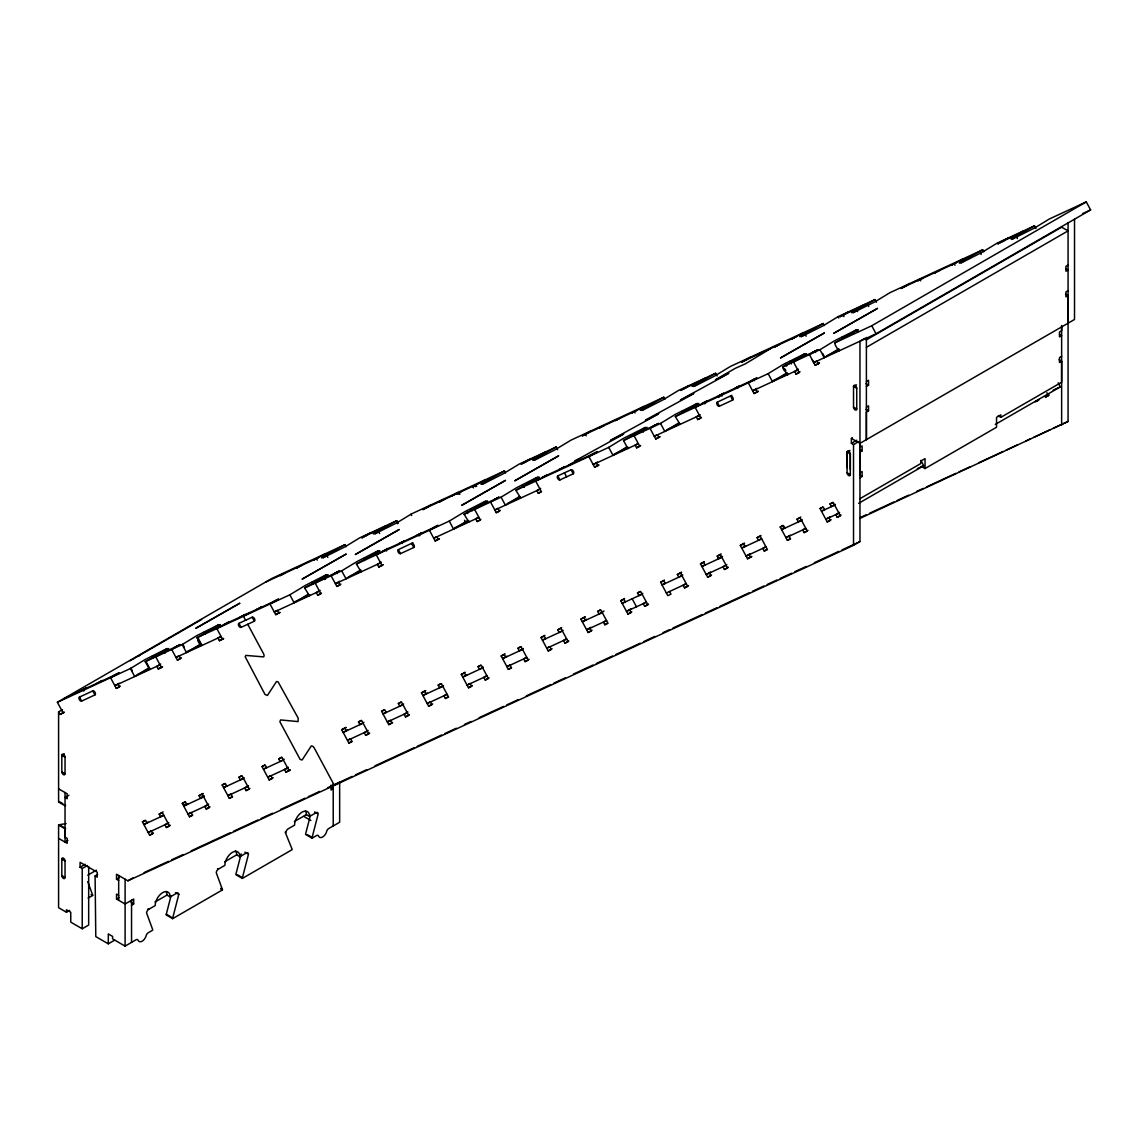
<?xml version="1.0" encoding="UTF-8"?>
<svg xmlns="http://www.w3.org/2000/svg" width="1148" height="1148" viewBox="0 0 1148 1148"><rect width="100%" height="100%" fill="white"/><g stroke="black" fill="none" stroke-linecap="round" stroke-linejoin="round"><path stroke-width="1.5" d="M69.684 910.393L66.469 912.244L58.591 907.709L58.591 825.01A3.028 1.751 -60 0 1 59.208 824.752L66.11 823.561M58.591 825.01L65.034 828.727L65.034 842.101L67.89 840.451M339.65 781.874L339.65 822.241L328.687 828.569A3.028 1.751 -60 0 0 326.663 831.382A6.07 3.501 -60 0 1 322.617 837.021A6.07 3.501 -60 0 1 318.584 836.06A3.028 1.751 -60 0 0 316.561 835.572L312.026 838.184L305.598 834.467A3.028 1.751 -60 0 1 305.684 833.706L310.434 815.295M847.095 467.595L847.095 452.111A2.282 1.306 60.1 0 1 848.688 451.178A2.282 1.306 60.1 0 1 850.309 453.962L850.309 469.446M118.675 880.459L116.522 879.21L116.522 874.259L127.887 880.817L853.524 545.314L853.524 444.577L858.761 441.564M853.524 545.314L859.967 541.598L859.967 442.626M1059.059 359.783L1061.642 361.276L1061.642 382.241L1000.841 417.341L998.272 415.849M1061.642 325.544L1061.642 330.71L1059.489 331.959L1059.489 336.909L1061.642 335.675L1059.489 334.427M1068.071 323.191L1068.071 295.61L1065.502 294.118M1074.514 219.139L1074.514 319.474L859.967 443.343L851.385 438.393L851.385 443.343L853.524 444.577M241.166 853.868L235.986 873.944A3.028 1.751 -60 0 0 235.9 874.704L242.343 878.421A3.028 1.751 -60 0 1 242.429 877.66L248.47 854.241A3.028 1.751 -60 0 0 246.332 852.993L239.889 856.709A10.619 6.127 -60 0 0 232.384 852.376A10.619 6.127 -60 0 0 224.864 865.377L218.436 869.093A3.028 1.751 -60 0 0 216.283 872.81L222.325 889.27A3.028 1.751 -60 0 1 222.425 889.915L172.645 918.658L166.216 914.942A3.028 1.751 -60 0 1 166.302 914.181L171.052 895.77M166.073 891.479A10.619 6.127 -60 0 1 166.977 895.096L170.191 896.947L176.634 893.23A3.028 1.751 -60 0 1 178.772 894.464L172.731 917.898A3.028 1.751 -60 0 0 172.645 918.658M312.026 838.184A3.028 1.751 -60 0 1 312.127 837.423L318.168 814.004A3.028 1.751 -60 0 0 316.016 812.755L309.587 816.472L306.358 814.621A10.619 6.127 -60 0 0 305.454 811.019M770.408 348.691L745.224 363.916L735.308 368.307L716.209 379.285C711.344 382.614 733.113 370.417 728.047 373.832L681.166 399.518C676.043 402.962 698.156 390.593 693.005 394.065L646.123 419.752C641.244 423.095 663.07 410.855 657.962 414.299L611.08 439.985C605.972 443.429 628.028 431.06 622.919 434.532L574.961 460.908L579.611 458.683M579.898 458.626L568.734 465.127M64.216 712.348L63.14 712.965L57.4 702.289L130.398 668.538L145.15 659.526L167.163 648.505L163.403 650.973L164.48 652.968M149.828 669.514L145.193 661.693L182.188 644.588L196.939 635.576L218.952 624.569L215.193 627.023L216.269 629.032M201.244 643.583L186.493 652.595L182.188 644.588M505.464 472.947L504.388 470.953L411.544 513.874L396.778 522.885L374.779 533.892L378.539 531.438L379.615 533.447M717.055 375.956L715.62 373.287L692.101 386.417L697.41 384.006L693.65 386.46L695.487 385.757L714.573 376.027L730.415 366.442L823.26 323.506L824.336 325.515M520.675 498.031L515.868 490.311L608.713 447.376L623.464 438.364L645.477 427.357L641.718 429.811L642.435 431.146M327.811 557.383L326.735 555.388L322.975 557.842L344.988 546.835L359.74 537.824L396.734 520.718L398.169 523.388M806.14 336.235L805.064 334.226L801.29 336.694L823.303 325.688L838.069 316.661L875.049 299.571L876.484 302.24M694.224 407.21L693.507 405.875L697.281 403.407L675.268 414.414L660.502 423.425L623.522 440.531L627.827 448.538L628.501 448.165M857.57 311.625L856.853 310.29L853.093 312.744L875.106 301.737L889.858 292.726L982.702 249.79L983.779 251.799M801.878 357.43L801.16 356.095L804.92 353.641L782.907 364.648L768.155 373.66L675.311 416.595L680.118 424.315M853.667 333.48L852.95 332.145L856.709 329.691L834.696 340.698L819.945 349.709L782.95 366.815L787.255 374.822L787.944 374.435M1017.372 238.569L1016.296 236.56L1012.522 239.028L1034.535 228.022L1049.301 219.01L1086.295 201.89L1090.6 209.912L876.053 333.767L813.731 362.596L812.296 359.912M839.016 349.164C841.484 354.904 832.53 342.879 835.428 342.491L858.259 329.734L852.95 332.145M201.618 645.563L196.997 637.743L289.841 594.808L305.669 585.236L324.769 575.492L326.606 574.789L322.846 577.257L328.141 574.832L304.636 587.977L309.443 595.697M304.636 587.977L341.63 570.872L357.473 561.286L376.558 551.557L378.395 550.839L374.635 553.307L379.945 550.896L356.425 564.027L361.06 571.847M608.713 447.376L613.018 455.383L627.239 446.658M1035.927 228.509L1034.492 225.84L997.497 242.946L981.669 252.531L962.569 262.261L960.733 262.964L964.492 260.51L959.197 262.921L982.702 249.79M356.425 564.027L449.27 521.092L465.112 511.506L484.212 501.776L486.034 501.073L482.275 503.527L487.584 501.116L464.079 514.247L468.886 521.981M464.079 514.247L501.073 497.156L516.901 487.57L536.001 477.826L537.838 477.123L534.078 479.591L539.373 477.181L515.868 490.311M57.4 702.289L271.947 578.42L344.945 544.669L346.022 546.663M130.111 660.789L201.632 619.504M80.575 690.823L85.913 688.111L83.761 689.345L84.478 690.68M282.25 574.387L280.112 575.636L285.436 572.909M97.049 683.204L102.387 680.491L100.235 681.74M298.724 566.768L296.586 568.016L301.91 565.304M113.796 675.469L119.134 672.757L110.552 677.707L116.292 688.384L119.478 686.92L118.043 684.251M315.47 559.033L313.318 560.267L325.099 553.838M65.651 805.265A3.028 1.751 -60 0 1 65.034 805.724L58.591 802.007L58.591 711.918L62.466 709.679M165.341 651.634L167.493 650.399L155.726 656.828L161.466 667.505L162.542 666.888M370.273 532.959L361.692 537.91L367.016 535.198M174.912 647.214L180.25 644.502L171.669 649.452L177.409 660.129L180.595 658.651L179.16 655.982M375.152 533.346L374.435 532.012L376.587 530.778L377.305 532.112M386.216 525.583L374.435 532.012M58.591 711.918L59.954 714.443L63.972 712.119M119.148 683.247L114.857 685.715L160.031 664.836M431.39 504.704L422.808 509.655L428.132 506.942M226.472 623.378L228.61 622.13L216.843 628.559L222.583 639.249L223.659 638.618M116.292 688.384L120.31 686.074M240.018 617.107L245.356 614.395L243.204 615.629M441.693 500.671L439.541 501.906L444.879 499.193M160.706 664.075L156.846 666.314L158.28 668.983L161.466 667.505M249.848 612.558L243.419 616.275L245.572 620.279L246.633 619.662M451.523 496.123L457.966 492.406L458.884 494.386M256.492 609.488L261.83 606.775L259.678 608.01M458.167 493.052L456.014 494.3L461.353 491.588M178.83 655.809L175.974 657.46L221.148 636.58M273.238 601.753L278.562 599.041L269.981 603.991L275.735 614.668L279.983 612.573M473.478 487.886L472.761 486.551L474.913 485.317L475.631 486.652M472.761 486.551L484.528 480.122M158.28 668.983L162.298 666.658M177.409 660.129L181.427 657.804M220.531 636.566L217.962 638.044L219.397 640.713L222.583 639.249M325.501 579.252L324.784 577.918L326.936 576.683L315.155 583.112L320.909 593.789L317.709 595.252L316.274 592.583L320.134 590.359M529.702 459.243L521.12 464.194L526.458 461.482M334.355 573.498L339.693 570.786L331.098 575.736L336.852 586.413L340.038 584.935L338.603 582.266M545.644 451.867L533.877 458.296L536.03 457.062L536.747 458.396M219.397 640.713L223.415 638.403M277.156 610.349L274.286 611.999L319.474 591.12M590.833 430.974L582.237 435.939L587.575 433.226M275.735 614.668L279.753 612.343M399.461 543.391L404.785 540.679L402.647 541.913M601.136 426.956L598.983 428.19L604.322 425.478M415.935 535.772L421.273 533.059L419.12 534.294L419.838 535.628M617.61 419.336L615.457 420.57L620.795 417.858M339.708 581.261L335.417 583.744L380.591 562.85M432.667 528.037L438.005 525.325L429.424 530.276L435.164 540.952L439.426 538.857M643.971 406.406L632.204 412.835L634.342 411.601L635.059 412.936M317.709 595.252L321.469 593.086M336.852 586.413L340.87 584.088M412.936 542.746L398.356 549.634A2.282 1.32 60 0 0 398.241 552.188A2.282 1.32 60 0 0 400.509 553.637L413.797 547.496A2.282 1.32 60 0 0 413.926 544.941A2.282 1.32 60 0 0 411.644 543.492L413.797 547.496M381.265 562.104L377.391 564.328L378.826 566.997L383.088 564.902M689.144 385.513L680.563 390.478L685.901 387.766M484.226 504.202L486.365 502.953L474.598 509.382L480.338 520.073L477.152 521.536L475.717 518.867L478.286 517.389M493.798 499.767L499.122 497.055L490.54 502.02L496.28 512.697L499.48 511.219L498.045 508.55M696.19 384.68L695.458 383.332L693.32 384.58L705.087 378.151M378.826 566.997L382.858 564.673M436.599 536.633L433.729 538.283L478.903 517.404M750.261 357.258L741.68 362.223L747.018 359.496M545.343 475.932L547.496 474.698L535.714 481.127L541.454 491.803L538.269 493.281L536.834 490.612L540.694 488.388M64.388 753.849L61.82 755.341L61.82 771.858A2.282 1.32 60 0 0 63.427 774.642A2.282 1.32 60 0 0 65.034 773.709L65.034 757.192A2.282 1.32 60 0 0 63.427 754.408A2.282 1.32 60 0 0 61.82 755.341L65.034 757.192M435.164 540.952L439.196 538.627M558.889 469.676L564.228 466.963L562.09 468.197M760.564 353.24L758.426 354.474L763.764 351.762M575.378 462.056L580.701 459.344L578.563 460.578M777.053 345.62L774.9 346.854L780.238 344.142M497.715 508.377L494.845 510.028L540.019 489.134M592.11 454.321L597.448 451.594L588.867 456.56L594.607 467.236L598.869 465.141M793.785 337.885L791.646 339.119L803.413 332.69M477.152 521.536L480.912 519.37M496.28 512.697L500.313 510.372M643.669 430.486L645.807 429.237L634.04 435.666L639.78 446.342L636.595 447.82L635.16 445.151L637.728 443.673M848.587 311.797L840.006 316.762L845.344 314.05M653.226 426.051L658.565 423.339L649.983 428.304L655.723 438.981L659.985 436.886M853.481 312.199L852.763 310.864L854.901 309.616L855.619 310.95M852.763 310.864L864.53 304.435M538.269 493.281L540.952 491.731M597.462 462.084L593.172 464.567L638.345 443.673M705.503 403.551L704.786 402.216L706.924 400.982L695.157 407.411L700.897 418.087L697.711 419.565L696.276 416.896L700.136 414.672M909.704 283.542L901.123 288.492L906.461 285.78M594.607 467.236L598.625 464.911M722.236 395.816L721.518 394.481L723.671 393.247L718.332 395.96L719.05 397.294M923.193 278.046L917.869 280.758L920.007 279.524L920.725 280.858M734.806 388.34L740.144 385.628L738.006 386.862M936.481 271.904L934.343 273.138L939.681 270.426M657.158 434.661L654.288 436.312L699.462 415.418M751.553 380.591L756.891 377.879L748.309 382.844L754.049 393.52L758.311 391.425M953.227 264.155L951.075 265.403L962.856 258.974M636.595 447.82L640.613 445.496M655.723 438.981L659.741 436.656M731.821 395.314L717.242 402.202A2.282 1.32 60 0 0 717.127 404.756A2.282 1.32 60 0 0 719.394 406.205L732.682 400.064A2.282 1.306 60.1 0 0 732.797 397.509A2.282 1.306 60.1 0 0 730.53 396.06L732.682 400.064M1008.03 238.081L999.449 243.032L1004.773 240.319M803.098 356.755L805.25 355.521L793.483 361.95L799.223 372.626L796.038 374.104L794.603 371.435L798.463 369.211M812.669 352.336L818.007 349.623L809.426 354.574L815.166 365.265L819.428 363.17M1023.973 230.705L1012.206 237.148L1014.344 235.9L1015.062 237.234M697.711 419.565L701.471 417.398M756.905 388.368L752.614 390.851L797.788 369.957M754.049 393.52L758.067 391.195M834.754 342.865L871.748 325.759L1086.295 201.89M813.731 362.596L815.869 361.347M796.038 374.104L800.056 371.78M68.894 795.277L65.034 797.501L67.172 798.75L67.172 793.785L58.591 788.834M815.166 365.265L819.184 362.94M865.104 338.244L859.967 341.214L859.967 447.146L862.105 445.912L862.105 450.863L859.967 452.111L859.967 472.746L862.105 471.512L862.105 476.463L859.967 477.712M866.166 340.009L1061.642 227.161L1068.071 230.877L866.396 347.313M856.379 384.795L853.524 386.446L853.524 407.095L856.738 408.946L856.738 388.311A2.282 1.306 60.1 0 0 855.131 385.513A2.282 1.306 60.1 0 0 853.524 386.446L856.738 388.311M866.396 381.495L868.548 380.261L868.548 385.211L866.396 386.446M1068.071 265.059L1065.932 266.293L1065.932 271.244L1068.071 270.01L1065.932 268.776M151.364 831.08L152.799 833.749L149.613 835.213L142.438 821.868L145.007 820.39M163.188 815.31L160.62 816.802L159.185 814.133L163.045 811.894M866.396 407.095L868.548 405.847L868.548 410.812L866.396 412.046L866.396 439.627L866.396 337.498M1068.071 290.659L1065.932 291.893L1065.932 296.844L1068.071 295.61M148.164 822.068L143.873 824.537L163.805 815.324M191.228 812.64L192.663 815.31L189.477 816.788L182.302 803.442L184.871 801.95M204.344 796.138L200.469 798.362L199.034 795.693L202.794 793.526M199.034 795.693L203.296 793.598M188.028 803.629L183.737 806.111L203.67 796.899M114.743 940.112L108.299 943.828L95.786 936.61L95.097 875.924L97.25 877.172L97.25 872.207L80.087 862.306L80.087 867.257L85.239 864.286M231.092 794.215L232.527 796.884L229.342 798.362L222.152 785.017L224.735 783.524M244.194 777.713L240.334 779.937L238.899 777.268L241.467 775.79M80.087 867.257L82.225 868.491L87.377 865.52M226.457 786.021L223.587 787.686L243.519 778.459M270.942 775.79L272.392 778.459L269.192 779.937L262.017 766.577L264.7 765.027M151.048 830.894L148.178 832.544L168.11 823.331M284.216 759.187L280.198 761.511L278.763 758.842L281.447 757.293M168.785 822.585L164.925 824.809L166.36 827.478L169.545 826L162.37 812.655L159.185 814.133M266.307 767.596L263.452 769.246L283.384 760.033M149.613 835.213L153.473 832.989M190.898 812.468L188.042 814.119L207.975 804.906M166.36 827.478L170.22 825.254M208.649 804.145L204.789 806.384L206.224 809.053L209.41 807.575L202.235 794.229M96.418 870.184L88.669 874.647A3.028 1.751 -60 0 0 87.879 875.278M189.477 816.788L192.046 815.295M350.671 738.925L352.106 741.594L348.92 743.072L341.731 729.726L345.763 727.401M230.762 794.043L227.907 795.693L247.825 786.48M341.731 729.726L345.993 727.631M206.224 809.053L209.969 806.886M363.93 722.322L359.912 724.646L358.477 721.977L361.161 720.427M248.499 785.72L244.639 787.944L246.074 790.613L249.26 789.15L242.084 775.79L238.899 777.268M851.385 438.393L852.447 437.761M347.471 729.913L343.18 732.395L363.098 723.183M95.097 875.924L97.68 874.446M229.342 798.362L231.91 796.87M390.535 720.499L391.97 723.168L388.77 724.646L381.595 711.286L384.178 709.808M270.627 775.603L267.757 777.253L287.689 768.041M246.074 790.613L249.934 788.389M403.637 703.997L399.777 706.221L398.342 703.552L400.91 702.059M288.363 767.295L284.503 769.519L285.938 772.188L290.2 770.093M851.385 443.343L856.738 440.244M385.9 712.305L383.03 713.956L402.962 704.743M269.192 779.937L273.224 777.612M430.385 702.074L431.82 704.743L428.635 706.207L421.459 692.861L425.478 690.536M421.459 692.861L425.721 690.766M285.938 772.188L289.956 769.863M443.501 685.557L439.641 687.796L438.192 685.126L440.775 683.634M427.185 693.062L422.894 695.53L442.827 686.317M470.25 683.634L471.685 686.303L468.499 687.781L461.324 674.436L465.184 672.197M350.341 738.752L347.485 740.403L367.403 731.19M847.095 452.111L850.309 453.962L850.309 474.612A2.282 1.32 59.9 0 1 848.688 475.53A2.282 1.32 59.9 0 1 847.08 472.746L847.095 452.111L849.95 450.446M483.351 667.131L479.491 669.356L478.056 666.687L480.639 665.209M368.077 730.429L364.217 732.654L365.652 735.337L368.852 733.859L361.663 720.514L358.477 721.977M467.049 674.622L462.759 677.105L482.677 667.892M348.92 743.072L351.604 741.522M510.114 665.209L511.549 667.878L508.349 669.356L501.174 656.01L505.034 653.772M390.205 720.313L387.335 721.977L407.267 712.75M116.522 879.21L119.105 877.732M365.652 735.337L369.685 733.012M523.373 648.606L519.355 650.93L517.92 648.261L520.604 646.711M407.942 712.004L404.082 714.228L405.517 716.897L408.702 715.434L401.527 702.074L398.342 703.552M506.899 656.197L502.609 658.679L522.541 649.452M88.138 898.08L92.658 895.469A3.028 1.751 -60 0 0 92.572 894.823L87.736 881.664M388.77 724.646L392.63 722.408M549.964 646.783L551.399 649.452L548.213 650.93L541.038 637.571L544.898 635.346M430.055 701.887L427.2 703.537L447.132 694.325M405.517 716.897L409.377 714.673M563.08 630.281L559.22 632.505L557.784 629.836L561.645 627.597M446.515 694.31L443.946 695.803L445.381 698.472L448.567 696.994L441.392 683.648L438.192 685.126M545.329 638.589L542.473 640.24L562.405 631.027M428.635 706.207L432.653 703.896M589.828 628.343L591.263 631.013L588.077 632.491L580.902 619.145L584.92 616.82M127.887 880.817L133.039 877.847M469.919 683.462L467.064 685.112L486.996 675.899M580.902 619.145L585.164 617.05M445.381 698.472L447.95 696.98M602.93 611.841L599.069 614.08L597.634 611.41L600.217 609.918M486.379 675.885L483.796 677.377L485.231 680.047L488.431 678.568L481.242 665.223L478.056 666.687M586.628 619.332L582.337 621.814L602.269 612.601M468.499 687.781L472.359 685.557M629.692 609.918L631.127 612.587L627.942 614.065L620.752 600.72L624.612 598.481M509.784 665.036L506.914 666.687L526.846 657.474M485.231 680.047L489.105 677.808M526.229 657.46L523.66 658.938L525.095 661.607L528.281 660.143L521.106 646.783L517.92 648.261M642.794 593.416L638.934 595.64L637.499 592.971L640.067 591.493M625.057 601.739L622.187 603.389L642.119 594.176M508.349 669.356L510.932 667.863M669.542 591.493L670.977 594.162L667.792 595.64L660.617 582.28L664.477 580.056M549.634 646.597L546.778 648.247L566.71 639.034M525.095 661.607L529.113 659.296M682.816 574.89L678.798 577.214L677.363 574.545L681.381 572.221M566.093 639.02L563.524 640.512L564.96 643.181L568.145 641.703L560.97 628.358L557.784 629.836M677.363 574.545L681.625 572.45M118.675 895.311L116.522 894.077L116.522 899.028L119.105 897.549M664.907 583.299L662.052 584.949L681.984 575.736M548.213 650.93L552.073 648.692M709.407 573.067L710.842 575.736L707.656 577.2L700.481 563.855L704.341 561.63M590.933 627.353L586.642 629.822L606.575 620.609M1061.642 356.311L1059.489 357.559L1059.489 362.51L1061.642 361.276M564.96 643.181L568.82 640.957M722.508 556.55L718.648 558.789L717.213 556.12L721.073 553.881M605.957 620.594L603.374 622.087L604.809 624.756L608.01 623.278L600.82 609.932L597.634 611.41M704.772 564.873L701.916 566.524L721.848 557.311M588.077 632.491L592.095 630.166M751.782 556.68L747.52 558.775L740.331 545.429L744.091 543.262M630.797 608.914L626.492 611.396L646.424 602.183M740.331 545.429L744.593 543.334M604.809 624.756L607.392 623.264M761.081 538.871L758.512 540.349L757.077 537.68L760.937 535.456M645.822 602.169L643.239 603.647L644.674 606.331L647.859 604.853L640.684 591.507L637.499 592.971M66.469 912.244L66.469 909.776L70.76 912.244L70.76 922.16L82.225 928.775L88.669 925.058L88.669 866.553M746.057 545.616L741.766 548.098L761.698 538.886M627.942 614.065L631.802 611.841M789.121 536.202L790.57 538.871L787.37 540.349L780.195 527.004L782.764 525.511M339.564 782.348L334.341 785.375L314.222 747.965A3.028 1.751 60 0 0 311.208 746.057L302.111 759.99L300.116 759.402L279.882 721.762L280.571 719.94L298.049 721.59L298.207 718.174L278.06 681.797L276.51 681.539L267.412 695.473L265.016 694.468L245.17 656.728L245.873 655.422L263.624 656.886A3.028 1.751 60 0 0 263.509 653.657L247.724 624.282M644.674 606.331L648.534 604.092M802.237 519.7L798.377 521.924L796.942 519.255L800.802 517.031M685.672 583.744L683.103 585.222L684.538 587.891L687.724 586.427L680.549 573.067M784.486 528.008L781.63 529.673L801.562 520.446M131.546 905.227L133.685 903.993L133.685 899.028L125.103 903.993L116.522 899.028M710.512 572.063L706.221 574.531L726.153 565.318M828.985 517.777L830.42 520.446L827.234 521.924L820.059 508.564L822.628 507.086M684.538 587.891L688.556 585.566M835.314 504.403L831.453 506.627L830.018 503.958L832.601 502.48M726.827 564.572L722.953 566.796L724.402 569.465L727.588 567.987L720.413 554.642L717.213 556.12M824.35 509.583L821.494 511.233L834.639 505.149M707.656 577.2L711.516 574.976M750.376 553.623L746.085 556.106L766.003 546.893M724.402 569.465L728.263 567.241M765.4 546.879L762.817 548.371L764.252 551.04L767.438 549.562L760.263 536.216L757.077 537.68M747.52 558.775L751.538 556.45M154.966 902.027L166.977 895.096M224.649 861.789L236.675 854.858L239.889 856.709M294.347 821.552L306.358 814.621M790.226 535.198L785.935 537.68L805.867 528.467M764.252 551.04L766.835 549.548M805.25 528.453L802.682 529.931L804.117 532.6L807.302 531.137L800.127 517.777L796.942 519.255M787.37 540.349L789.953 538.857M108.299 943.828L108.299 933.927L112.59 936.395L112.59 938.877L125.103 946.11L136.067 939.782A3.028 1.751 -60 0 1 137.789 939.782L138.693 941.216A6.07 3.501 -60 0 0 145.581 937.242L146.485 934.759A3.028 1.751 -60 0 1 148.207 932.764L152.727 930.153A3.028 1.751 -60 0 0 152.641 929.493L146.6 913.047A3.028 1.751 -60 0 1 148.738 909.331L155.181 905.614A10.619 6.127 -60 0 1 162.686 892.613A10.619 6.127 -60 0 1 170.191 896.947M859.967 498.677L920.753 463.577L920.753 461.109L925.044 458.626L925.044 468.542L921.184 466.303M830.09 516.772L825.799 519.24L838.958 513.17M804.117 532.6L807.977 530.376M839.619 512.41L835.758 514.634L837.193 517.303L840.393 515.839L833.204 502.48L830.018 503.958M858.675 503.312L923.753 465.729L920.883 460.391M995.273 424.444L1060.35 386.876L1058.198 382.872M827.234 521.924L831.095 519.685M1039.213 399.533L1035.338 401.771L1038.538 400.293M837.193 517.303L841.068 515.079M1049.172 394.926L1045.311 397.165L1048.497 395.687L1046.904 392.716M925.044 468.542L996.55 427.243L996.55 417.341L1000.841 414.859L1000.841 417.341M242.343 878.421L292.109 849.678A3.028 1.751 -60 0 0 292.023 849.032L285.178 832.113M859.823 518.48L1068.071 421.459L1068.071 222.856M344.945 544.669L321.426 557.799L326.735 555.388M145.193 661.693L168.713 648.563L163.403 650.973M396.734 520.718L373.244 533.806L378.539 531.438M196.997 637.743L220.502 624.612L215.193 627.023M504.388 470.953L480.869 484.083L486.178 481.672L482.418 484.126L484.255 483.423L503.341 473.694L519.183 464.108L556.177 447.002L557.612 449.672M556.177 447.002L532.686 460.09L537.967 457.722L534.207 460.176L536.044 459.473L555.144 449.743L570.972 440.158L663.817 397.222L664.893 399.231M663.817 397.222L640.311 410.367L645.621 407.942L641.861 410.41L643.684 409.707L662.783 399.978L678.626 390.392L715.62 373.287M823.26 323.506L799.769 336.594L805.064 334.226M623.522 440.531L647.027 427.4L641.718 429.811M875.049 299.571L851.572 312.658L856.853 310.29M675.311 416.595L698.816 403.45L693.507 405.875M782.95 366.815L806.47 353.684L801.16 356.095M1034.492 225.84L1011.001 238.942L1016.296 236.56M308.367 594.104L294.146 602.829L289.841 594.808M467.81 520.388L453.575 529.113L449.27 521.092M519.599 496.438L505.378 505.163L501.073 497.156M679.042 422.722L664.821 431.447L660.502 423.425M838.471 349.006L824.25 357.717L819.945 349.709M149.455 667.533L134.703 676.545L130.398 668.538M360.687 569.867L346.079 578.793L341.63 570.872M787.212 372.655L772.46 381.667L768.155 373.66M265.504 582.136L318.656 557.555M363.83 536.676L379.773 529.3M424.947 508.421L478.099 483.839M523.273 462.96L539.216 455.584M584.389 434.69L637.542 410.123M682.716 389.229L698.658 381.868M743.832 360.974L796.97 336.407M842.144 315.513L858.087 308.152M903.275 287.258L956.413 262.691M1001.587 241.798L1017.53 234.422M1082.564 213.628L1090.6 209.912M137.99 656.312L139.582 655.565M63.843 698.572L116.981 673.991M162.155 653.112L178.098 645.736M223.272 624.842L276.424 600.275M321.598 579.396L337.541 572.02M382.714 551.126L435.867 526.559M481.041 505.665L496.984 498.304M542.157 477.41L595.295 452.843M640.469 431.949L656.426 424.588M701.6 403.694L754.738 379.127M799.912 358.233L815.855 350.858M79.485 697.08L92.773 690.924A2.282 1.32 60 0 1 95.04 692.373A2.282 1.32 60 0 1 94.925 694.927L81.637 701.084A2.282 1.32 60 0 1 79.37 699.634A2.282 1.32 60 0 1 79.485 697.08L81.637 701.084M238.928 623.35L252.216 617.208A2.282 1.32 60 0 1 254.483 618.657A2.282 1.32 60 0 1 254.368 621.212L241.08 627.353A2.282 1.32 60 0 1 238.798 625.904A2.282 1.32 60 0 1 238.928 623.35L241.08 627.353M557.799 475.918L571.087 469.776A2.282 1.32 60 0 1 573.354 471.225A2.282 1.32 60 0 1 573.239 473.78L559.951 479.921A2.282 1.32 60 0 1 557.684 478.472A2.282 1.32 60 0 1 557.799 475.918L559.951 479.921M137.416 674.55L150.345 668.567M187.21 651.519L201.761 644.803M295.237 601.581L309.788 594.851M348.274 577.057L361.204 571.073M454.68 527.865L469.216 521.135M507.703 503.341L520.647 497.357M614.108 454.149L628.659 447.419M667.146 429.625L680.075 423.641M773.551 380.419L788.102 373.703M826.546 355.923L839.303 350.025M59.954 714.443L63.14 712.965M1053.132 390.205L1060.35 386.876M142.438 821.868L145.624 820.39L147.059 823.059M182.302 803.442L185.488 801.964L186.923 804.633M222.152 785.017L225.352 783.539L226.787 786.208M262.017 766.577L265.202 765.099L266.637 767.782M278.763 758.842L281.949 757.364L289.124 770.71M381.595 711.286L384.781 709.823L386.216 712.492M461.324 674.436L464.51 672.958L465.945 675.627M501.174 656.01L504.359 654.532L505.794 657.201M541.038 637.571L544.224 636.092L545.659 638.776M620.752 600.72L623.952 599.242L625.387 601.911M660.617 582.28L663.802 580.816L665.237 583.485M700.481 563.855L703.667 562.376L705.102 565.046M780.195 527.004L783.381 525.526L784.816 528.195M820.059 508.564L823.245 507.086L824.68 509.769M183.967 805.265L186.981 803.873M200.886 797.444L203.899 796.052M600.992 612.444L604.006 611.052M717.557 558.545L722.078 556.464M781.874 528.812L784.873 527.42M917.381 468.685L923.753 465.729M666.357 592.971L686.289 583.744M859.737 517.777L866.252 514.763M869.51 513.256L893.919 501.977M897.176 500.471L908.57 495.204M916.707 491.43L923.222 488.431M926.479 486.924L955.767 473.378M959.025 471.871L970.419 466.605M978.555 462.845L1002.965 451.551M1006.222 450.045L1017.616 444.778M1025.752 441.019L1030.631 438.766M1033.889 437.259L1050.162 429.725M1053.419 428.218L1068.071 421.459M144.074 872.595L168.469 861.33M171.712 859.823L183.092 854.557M191.228 850.797L230.231 832.759M233.489 831.267L257.87 819.988M261.113 818.481L272.492 813.229M280.629 809.469L305.009 798.19M308.267 796.683L319.632 791.431M327.768 787.672L339.148 782.405M340.769 781.659L352.163 776.392M355.421 774.886L366.815 769.619M374.951 765.86L414.012 747.793M417.269 746.286L441.679 735.007M444.936 733.5L456.33 728.234M464.466 724.46L470.981 721.461M479.118 717.687L503.527 706.407M506.785 704.901L518.179 699.634M526.315 695.875L550.724 684.581M553.982 683.074L565.376 677.808M573.512 674.048L593.042 665.022M596.3 663.515L612.573 655.982M615.83 654.475L640.24 643.196M643.497 641.689L654.891 636.423M663.027 632.663L669.542 629.649M672.785 628.143L702.088 614.596M705.346 613.089L716.739 607.823M719.997 606.316L749.285 592.77M752.543 591.263L763.937 585.997M767.194 584.504L776.952 579.984M780.21 578.477L791.603 573.211M794.861 571.704L806.255 566.438M814.391 562.678L838.801 551.384M842.058 549.878L859.967 541.598M865.965 383.719L868.548 385.211M865.965 409.319L868.548 410.812M859.536 449.385L862.105 450.863M859.536 474.985L862.105 476.463M847.095 472.746L850.309 474.612M330.638 787.298L333.221 788.791L331.069 790.025L331.069 785.074M314.538 811.909L317.365 813.53M303.89 816.458L310.85 820.476M307.291 834.639L312.127 837.423M244.854 852.146L247.667 853.768M61.82 771.858L65.034 773.709M237.607 874.876L242.429 877.66M217.632 868.634L218.436 869.093M220.717 888.337L222.325 889.27M220.818 888.997L222.425 889.915M59.208 801.548L62.824 803.643M60.815 825.685L65.651 828.469A3.028 1.751 -60 0 0 65.034 828.727M175.558 892.613L178.772 894.464M58.591 838.384L67.172 843.335L67.172 838.384L65.034 837.15L65.034 792.55M166.302 914.181L171.124 916.965M61.82 859.077L65.034 860.943L65.034 877.459A2.282 1.32 60 0 1 63.427 878.392A2.282 1.32 60 0 1 61.82 875.594L61.82 859.077A2.282 1.32 60 0 1 63.427 858.159A2.282 1.32 60 0 1 65.034 860.943M147.934 908.872L148.738 909.331M131.116 902.5L133.685 903.993M61.82 875.594L65.034 877.459M91.051 894.55L92.658 895.469M997.497 242.946L998.215 244.28M980.435 253.134L981.153 254.469M954.275 263.925L954.993 265.26M868.017 305.124L868.735 306.459M871.748 325.759L876.053 333.767M855.949 309.386L856.666 310.721M857.183 330.437L857.9 331.772M843.192 315.284L843.909 316.618M838.069 316.661L838.786 317.996M841.785 337.311L842.503 338.646M822.642 353.397L824.077 356.067M814.822 351.101L815.539 352.436M816.917 361.118L818.352 363.787M789.996 361.261L791.431 363.93M785.218 363.471L786.653 366.14M785.074 369.096L785.792 370.431M782.907 368.121L784.342 370.79M753.691 379.357L754.423 380.691M755.8 389.373L757.235 392.042M736.959 387.091L737.676 388.426M720.485 394.711L721.202 396.046M717.242 402.202L719.394 406.205M696.506 383.102L697.223 384.436M703.738 402.46L704.456 403.795M682.357 411.027L683.074 412.362M743.531 543.951L744.966 546.62M749.271 554.628L750.706 557.297M657.474 434.834L658.909 437.503M642.622 430.715L643.339 432.05M630.553 434.977L631.271 436.312M585.437 434.461L586.154 435.795M596.357 463.089L597.792 465.758M571.087 469.776L573.239 473.78M564.443 472.847L566.595 476.851M632.161 598.782L636.466 606.79M522.914 484.743L524.349 487.412M584.088 617.667L585.523 620.336M475.946 485.073L476.664 486.408M471.125 508.693L472.201 510.702M459.214 492.822L459.932 494.157M467.049 512.238L467.767 513.572M464.51 520.288L466.102 523.244M436.914 536.805L438.349 539.474M410.984 514.204L411.702 515.538M418.073 534.538L418.79 535.872M396.778 522.44L397.495 523.775M401.599 542.157L402.317 543.492M398.356 549.634L400.509 553.637M386.618 550.997L385.9 549.662L388.053 548.414L376.286 554.843L382.026 565.534M363.471 558.459L364.547 560.468M424.645 691.383L426.08 694.052M336.493 572.249L337.211 573.584M316.518 558.803L317.235 560.138M323.736 578.147L324.454 579.482M311.682 582.409L312.758 584.418M344.931 728.248L346.366 730.917M277.486 610.521L278.921 613.204M252.216 617.208L254.368 621.212M204.028 632.189L205.105 634.184M198.389 638.69L200.541 642.693M197.657 640.369L199.824 644.387M182.733 644.258L184.168 646.927M164.308 651.863L165.025 653.198M152.239 656.125L153.315 658.134M146.6 662.64L148.752 666.644M130.944 668.208L132.379 670.877M92.773 690.924L94.925 694.927M82.728 689.589L83.445 690.924M1061.642 326.19L1061.642 425.162M333.221 783.84L333.221 825.957M131.546 900.276L131.546 942.393M125.103 879.21L125.103 946.11M118.675 875.494L118.675 900.276M82.225 868.491L82.225 928.775M285.981 832.573A3.028 1.751 -60 0 1 288.119 828.856L294.562 825.154A10.619 6.127 -60 0 1 302.067 812.138A10.619 6.127 -60 0 1 309.587 816.472M235.412 850.768A10.619 6.127 -60 0 1 236.675 854.858M856.752 408.946A2.282 1.32 59.9 0 1 855.131 409.879A2.282 1.32 59.9 0 1 853.524 407.095M59.065 801.677A3.028 1.751 -60 0 1 58.591 802.007M195.978 628.2L239.702 603.288L195.978 628.2M302.268 579.051L345.993 554.154L302.268 579.051M355.421 554.47L399.145 529.572L355.421 554.47M461.711 505.335L505.436 480.424L461.711 505.335M514.849 480.754L558.574 455.856L514.849 480.754M780.583 357.889L824.307 332.992L780.583 357.889M833.735 333.322L877.459 308.425L833.735 333.322"/></g></svg>
